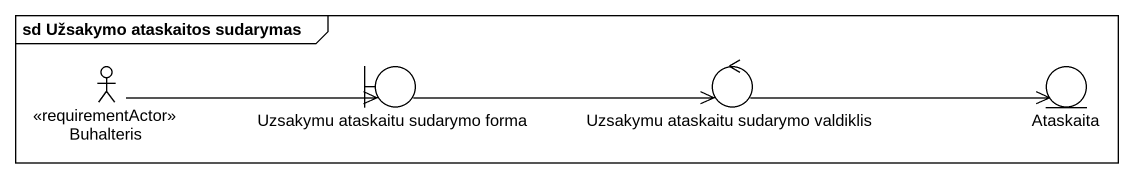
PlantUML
@startuml
mainframe sd Užsakymo ataskaitos sudarymas
actor Buhalteris <<requirementActor>>
boundary "Uzsakymu ataskaitu sudarymo forma" as Uzsakymu_ataskaitu_sudarymo
control "Uzsakymu ataskaitu sudarymo valdiklis" as Uzsakymu_ataskaitu_sudarymo_2
entity Ataskaita
Buhalteris -right-> Uzsakymu_ataskaitu_sudarymo
Uzsakymu_ataskaitu_sudarymo -right-> Uzsakymu_ataskaitu_sudarymo_2
Uzsakymu_ataskaitu_sudarymo_2 -right-> Ataskaita
@enduml
